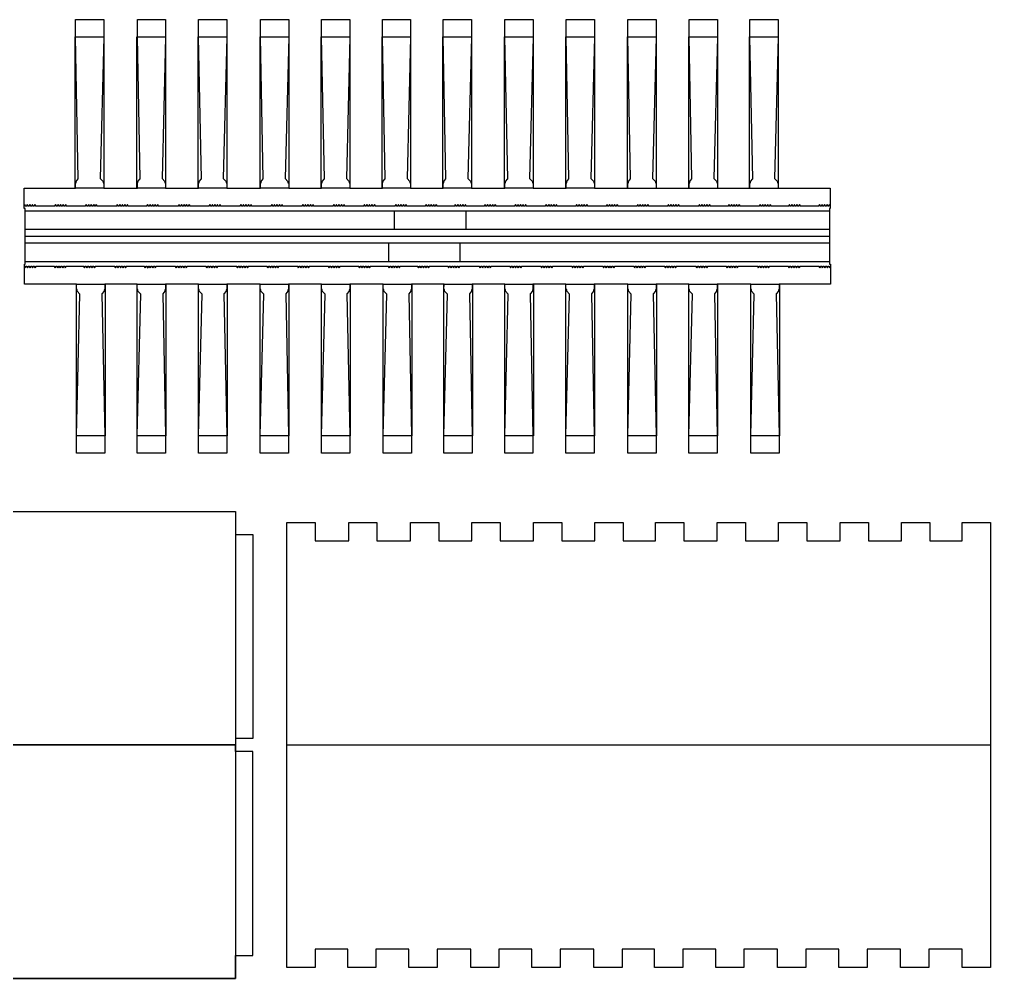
# Model space of a CAD drawing. Extents: x 2 to 447, y -166 to -2.
# Drawn here: x 105.8 to 272.2, y -166.4 to -2 of the extents above; entities that cross this region are included whole.
import ezdxf

# ---------------------------------------------------------------- set-up
doc = ezdxf.new("R2010")
doc.units = 0
for name, color, linetype in [('CUT', 7, 'CONTINUOUS'), ('ENGRAVE_RASTER', 7, 'CONTINUOUS'), ('ENGRAVE_VECTOR', 7, 'CONTINUOUS')]:
    doc.layers.add(name, color=color, linetype=linetype)
picture_1 = doc.add_image_def('image1.png', size_in_pixel=(58, 307))
picture_2 = doc.add_image_def('image2.png', size_in_pixel=(58, 307))
picture_3 = doc.add_image_def('image3.png', size_in_pixel=(58, 307))
picture_4 = doc.add_image_def('image4.png', size_in_pixel=(58, 307))
picture_5 = doc.add_image_def('image5.png', size_in_pixel=(58, 307))
picture_6 = doc.add_image_def('image6.png', size_in_pixel=(58, 307))
picture_7 = doc.add_image_def('image7.png', size_in_pixel=(58, 307))
picture_8 = doc.add_image_def('image8.png', size_in_pixel=(58, 307))
picture_9 = doc.add_image_def('image9.png', size_in_pixel=(58, 307))
picture_10 = doc.add_image_def('image10.png', size_in_pixel=(58, 307))
picture_11 = doc.add_image_def('image11.png', size_in_pixel=(58, 307))
picture_12 = doc.add_image_def('image12.png', size_in_pixel=(58, 307))
picture_13 = doc.add_image_def('image13.png', size_in_pixel=(877, 38))
picture_14 = doc.add_image_def('image14.png', size_in_pixel=(877, 38))
picture_15 = doc.add_image_def('image15.png', size_in_pixel=(58, 307))
picture_16 = doc.add_image_def('image16.png', size_in_pixel=(58, 307))
picture_17 = doc.add_image_def('image17.png', size_in_pixel=(58, 307))
picture_18 = doc.add_image_def('image18.png', size_in_pixel=(58, 307))
picture_19 = doc.add_image_def('image19.png', size_in_pixel=(58, 307))
picture_20 = doc.add_image_def('image20.png', size_in_pixel=(58, 307))
picture_21 = doc.add_image_def('image21.png', size_in_pixel=(58, 307))
picture_22 = doc.add_image_def('image22.png', size_in_pixel=(58, 307))
picture_23 = doc.add_image_def('image23.png', size_in_pixel=(58, 307))
picture_24 = doc.add_image_def('image24.png', size_in_pixel=(58, 307))
picture_25 = doc.add_image_def('image25.png', size_in_pixel=(58, 307))
picture_26 = doc.add_image_def('image26.png', size_in_pixel=(58, 307))
picture_27 = doc.add_image_def('image27.png', size_in_pixel=(877, 38))
picture_28 = doc.add_image_def('image28.png', size_in_pixel=(877, 38))
picture_29 = doc.add_image_def('image49.png', size_in_pixel=(473, 1628))
picture_30 = doc.add_image_def('image50.png', size_in_pixel=(473, 1628))

msp = doc.modelspace()

# ---------------------------------------------------------------- linework, layer by layer
at = {"layer": 'CUT'}
for points in [[(106.78, -39.18), (106.78, -38.04), (106.78, -34.39), (106.6, -34.39), (106.6, -30.96), (115.42, -30.96), (115.42, -30.02), (115.53, -30.02), (115.53, -29.77), (115.89, -29.33), (115.42, -5.04), (115.42, -2), (120.27, -2), (120.27, -5.04), (119.66, -29.26), (120.15, -29.77), (120.15, -30.04), (120.27, -30.04), (120.27, -30.96), (126.01, -30.96), (126.01, -30.02), (126.11, -30.02), (126.11, -29.77), (126.47, -29.33), (126.01, -5.04), (126.01, -2), (130.85, -2), (130.85, -5.04), (130.24, -29.26), (130.73, -29.77), (130.73, -30.04), (130.85, -30.04), (130.85, -30.96), (136.5, -30.96), (136.5, -30.02), (136.61, -30.02), (136.61, -29.77), (136.97, -29.33), (136.5, -5.04), (136.5, -2), (141.35, -2), (141.35, -5.04), (140.73, -29.26), (141.23, -29.77), (141.23, -30.04), (141.35, -30.04), (141.35, -30.96), (147.08, -30.96), (147.08, -30.02), (147.19, -30.02), (147.19, -29.77), (147.55, -29.33), (147.08, -5.04), (147.08, -2), (151.93, -2), (151.93, -5.04), (151.32, -29.26), (151.81, -29.77), (151.81, -30.04), (151.93, -30.04), (151.93, -30.96), (157.58, -30.96), (157.58, -30.02), (157.69, -30.02), (157.69, -29.77), (158.05, -29.33), (157.58, -5.04), (157.58, -2), (162.42, -2), (162.42, -5.04), (161.81, -29.26), (162.3, -29.77), (162.3, -30.04), (162.42, -30.04), (162.42, -30.96), (167.99, -30.96), (167.99, -30.02), (168.09, -30.02), (168.09, -29.77), (168.46, -29.33), (167.99, -5.04), (167.99, -2), (172.83, -2), (172.83, -5.04), (172.22, -29.26), (172.71, -29.77), (172.71, -30.04), (172.83, -30.04), (172.82, -30.96), (178.38, -30.96), (178.39, -30.02), (178.5, -30.02), (178.5, -29.77), (178.86, -29.33), (178.39, -5.04), (178.39, -2), (183.24, -2), (183.24, -5.04), (182.63, -29.26), (183.12, -29.77), (183.12, -30.04), (183.24, -30.04), (183.24, -30.96), (188.98, -30.96), (188.98, -30.02), (189.08, -30.02), (189.08, -29.77), (189.45, -29.33), (188.98, -5.04), (188.98, -2), (193.82, -2), (193.82, -5.04), (193.21, -29.26), (193.7, -29.77), (193.7, -30.04), (193.82, -30.04), (193.82, -30.96), (199.47, -30.96), (199.47, -30.02), (199.58, -30.02), (199.58, -29.77), (199.94, -29.33), (199.47, -5.04), (199.47, -2), (204.32, -2), (204.32, -5.04), (203.71, -29.26), (204.2, -29.77), (204.2, -30.04), (204.32, -30.04), (204.32, -30.96), (210.05, -30.96), (210.05, -30.02), (210.16, -30.02), (210.16, -29.77), (210.52, -29.33), (210.05, -5.04), (210.05, -2), (214.9, -2), (214.9, -5.04), (214.29, -29.26), (214.78, -29.77), (214.78, -30.04), (214.9, -30.04), (214.9, -30.96), (220.55, -30.96), (220.55, -30.02), (220.66, -30.02), (220.66, -29.77), (221.02, -29.33), (220.55, -5.04), (220.55, -2), (225.39, -2), (225.39, -5.04), (224.78, -29.26), (225.28, -29.77), (225.28, -30.04), (225.39, -30.04), (225.39, -30.96), (230.96, -30.96), (230.96, -30.02), (231.06, -30.02), (231.06, -29.77), (231.43, -29.33), (230.96, -5.04), (230.96, -2), (235.8, -2), (235.8, -5.04), (235.19, -29.26), (235.68, -29.77), (235.68, -30.04), (235.8, -30.04), (235.8, -30.96), (244.71, -30.96), (244.71, -34.39), (244.57, -34.39), (244.58, -38.04), (244.58, -39.18)], [(172.99, -47.39), (172.97, -48.34), (172.87, -48.34), (172.87, -48.58), (172.5, -49.03), (172.97, -73.32), (172.97, -76.36), (168.13, -76.36), (168.13, -73.32), (168.74, -49.09), (168.25, -48.58), (168.25, -48.32), (168.13, -48.32), (168.13, -47.39), (162.39, -47.39), (162.39, -48.34), (162.28, -48.34), (162.28, -48.58), (161.92, -49.03), (162.39, -73.32), (162.39, -76.36), (157.54, -76.36), (157.54, -73.32), (158.16, -49.09), (157.66, -48.58), (157.66, -48.32), (157.54, -48.32), (157.54, -47.39), (151.89, -47.39), (151.89, -48.34), (151.79, -48.34), (151.79, -48.58), (151.43, -49.03), (151.89, -73.32), (151.89, -76.36), (147.05, -76.36), (147.05, -73.32), (147.66, -49.09), (147.17, -48.58), (147.17, -48.32), (147.05, -48.32), (147.05, -47.39), (141.31, -47.39), (141.31, -48.34), (141.2, -48.34), (141.2, -48.58), (140.84, -49.03), (141.31, -73.32), (141.31, -76.36), (136.47, -76.36), (136.47, -73.32), (137.08, -49.09), (136.58, -48.58), (136.58, -48.32), (136.47, -48.32), (136.47, -47.39), (130.82, -47.39), (130.82, -48.34), (130.71, -48.34), (130.71, -48.58), (130.35, -49.03), (130.82, -73.32), (130.82, -76.36), (125.97, -76.36), (125.97, -73.32), (126.58, -49.09), (126.09, -48.58), (126.09, -48.32), (125.97, -48.32), (125.97, -47.39), (120.41, -47.39), (120.41, -48.34), (120.3, -48.34), (120.3, -48.58), (119.94, -49.03), (120.41, -73.32), (120.41, -76.36), (115.56, -76.36), (115.56, -73.32), (116.17, -49.09), (115.68, -48.58), (115.68, -48.32), (115.56, -48.32), (115.56, -47.39), (106.66, -47.39), (106.66, -43.96), (106.8, -43.96), (106.78, -40.32), (106.78, -39.18), (244.58, -39.18), (244.58, -40.32), (244.58, -43.96), (244.76, -43.96), (244.76, -47.39), (235.94, -47.39), (235.94, -48.34), (235.84, -48.34), (235.84, -48.58), (235.47, -49.03), (235.94, -73.32), (235.94, -76.36), (231.1, -76.36), (231.1, -73.32), (231.71, -49.09), (231.22, -48.58), (231.22, -48.32), (231.1, -48.32), (231.1, -47.39), (225.36, -47.39), (225.36, -48.34), (225.25, -48.34), (225.25, -48.58), (224.89, -49.03), (225.36, -73.32), (225.36, -76.36), (220.51, -76.36), (220.51, -73.32), (221.13, -49.09), (220.63, -48.58), (220.63, -48.32), (220.51, -48.32), (220.51, -47.39), (214.87, -47.39), (214.87, -48.34), (214.76, -48.34), (214.76, -48.58), (214.4, -49.03), (214.87, -73.32), (214.87, -76.36), (210.02, -76.36), (210.02, -73.32), (210.63, -49.09), (210.14, -48.58), (210.14, -48.32), (210.02, -48.32), (210.02, -47.39), (204.28, -47.39), (204.28, -48.34), (204.17, -48.34), (204.17, -48.58), (203.81, -49.03), (204.28, -73.32), (204.28, -76.36), (199.44, -76.36), (199.44, -73.32), (200.05, -49.09), (199.56, -48.58), (199.56, -48.32), (199.44, -48.32), (199.44, -47.39), (193.79, -47.39), (193.79, -48.34), (193.68, -48.34), (193.68, -48.58), (193.32, -49.03), (193.79, -73.32), (193.79, -76.36), (188.94, -76.36), (188.94, -73.32), (189.55, -49.09), (189.06, -48.58), (189.06, -48.32), (188.94, -48.32), (188.94, -47.39), (183.38, -47.39), (183.38, -48.34), (183.27, -48.34), (183.27, -48.58), (182.91, -49.03), (183.38, -73.32), (183.38, -76.36), (178.53, -76.36), (178.53, -73.32), (179.15, -49.09), (178.65, -48.58), (178.65, -48.32), (178.53, -48.32), (178.55, -47.39), (172.99, -47.39)], [(142.8, -126.39), (5, -126.39), (5, -125.29), (2, -125.29), (2, -90.29), (5, -90.29), (5, -86.39), (142.8, -86.39), (142.8, -90.29), (145.8, -90.29), (145.8, -125.29), (142.8, -125.29), (142.8, -126.39)], [(151.63, -126.39), (151.63, -88.26), (156.48, -88.26), (156.48, -91.4), (162.21, -91.4), (162.21, -88.26), (167.06, -88.26), (167.06, -91.4), (172.8, -91.4), (172.8, -88.26), (177.64, -88.26), (177.64, -91.4), (183.29, -91.4), (183.29, -88.26), (188.14, -88.26), (188.14, -91.4), (193.87, -91.4), (193.87, -88.26), (198.72, -88.26), (198.72, -91.4), (204.37, -91.4), (204.37, -88.26), (209.22, -88.26), (209.22, -91.4), (214.78, -91.4), (214.78, -88.26), (219.62, -88.26), (219.62, -91.4), (225.36, -91.4), (225.36, -88.26), (230.21, -88.26), (230.21, -91.4), (235.86, -91.4), (235.86, -88.26), (240.7, -88.26), (240.7, -91.4), (246.44, -91.4), (246.44, -88.26), (251.29, -88.26), (251.29, -91.4), (256.93, -91.4), (256.93, -88.26), (261.78, -88.26), (261.78, -91.4), (267.34, -91.4), (267.34, -88.26), (272.19, -88.26), (272.19, -126.39)], [(5, -126.39), (5, -127.49), (2, -127.49), (2, -162.49), (5, -162.49), (5, -166.4), (142.8, -166.4), (142.8, -162.49), (145.8, -162.49), (145.8, -127.49), (142.8, -127.49), (142.8, -126.39)], [(151.63, -126.39), (272.19, -126.39), (272.19, -164.53), (267.34, -164.53), (267.34, -161.39), (261.6, -161.39), (261.6, -164.53), (256.76, -164.53), (256.76, -161.39), (251.02, -161.39), (251.02, -164.53), (246.17, -164.53), (246.17, -161.39), (240.53, -161.39), (240.53, -164.53), (235.68, -164.53), (235.68, -161.39), (229.94, -161.39), (229.94, -164.53), (225.1, -164.53), (225.1, -161.39), (219.45, -161.39), (219.45, -164.53), (214.6, -164.53), (214.6, -161.39), (209.04, -161.39), (209.04, -164.53), (204.19, -164.53), (204.19, -161.39), (198.46, -161.39), (198.46, -164.53), (193.61, -164.53), (193.61, -161.39), (187.96, -161.39), (187.96, -164.53), (183.12, -164.53), (183.12, -161.39), (177.38, -161.39), (177.38, -164.53), (172.53, -164.53), (172.53, -161.39), (166.88, -161.39), (166.88, -164.53), (162.04, -164.53), (162.04, -161.39), (156.48, -161.39), (156.48, -164.53), (151.63, -164.53), (151.63, -126.39)]]:
    msp.add_lwpolyline(points, dxfattribs=at)
at = {"layer": 'ENGRAVE_VECTOR'}
for points in [[(244.71, -33.86), (244.61, -33.73), (244.5, -33.88), (244.5, -34.03), (244.28, -34.03), (244.28, -33.86), (244.18, -33.73), (244.07, -33.88), (244.07, -34.03), (243.84, -34.03), (243.84, -33.86), (243.75, -33.73), (243.64, -33.88), (243.64, -34.03), (243.41, -34.03), (243.41, -33.86), (243.31, -33.73), (243.2, -33.88), (243.2, -34.03), (242.98, -34.03), (242.98, -33.86), (242.88, -33.73), (242.77, -33.88), (242.77, -34.03), (239.54, -34.03), (239.54, -33.86), (239.44, -33.73), (239.33, -33.88), (239.33, -34.03), (239.11, -34.03), (239.11, -33.86), (239.01, -33.73), (238.9, -33.88), (238.9, -34.03), (238.67, -34.03), (238.67, -33.86), (238.58, -33.73), (238.47, -33.88), (238.47, -34.03), (238.24, -34.03), (238.24, -33.86), (238.14, -33.73), (238.03, -33.88), (238.03, -34.03), (237.8, -34.03), (237.8, -33.86), (237.71, -33.73), (237.6, -33.88), (237.6, -34.03), (234.55, -34.03), (234.55, -33.86), (234.45, -33.73), (234.34, -33.88), (234.34, -34.03), (234.11, -34.03), (234.11, -33.86), (234.02, -33.73), (233.91, -33.88), (233.91, -34.03), (233.68, -34.03), (233.68, -33.86), (233.58, -33.73), (233.47, -33.88), (233.47, -34.03), (233.24, -34.03), (233.24, -33.86), (233.15, -33.73), (233.04, -33.88), (233.04, -34.03), (232.81, -34.03), (232.81, -33.86), (232.72, -33.73), (232.61, -33.88), (232.61, -34.03), (229.2, -34.03), (229.2, -33.86), (229.11, -33.73), (229, -33.88), (229, -34.03), (228.77, -34.03), (228.77, -33.86), (228.67, -33.73), (228.56, -33.88), (228.56, -34.03), (228.33, -34.03), (228.33, -33.86), (228.24, -33.73), (228.13, -33.88), (228.13, -34.03), (227.9, -34.03), (227.9, -33.86), (227.81, -33.73), (227.7, -33.88), (227.7, -34.03), (227.47, -34.03), (227.47, -33.86), (227.37, -33.73), (227.26, -33.88), (227.26, -34.03), (224.12, -34.03), (224.12, -33.86), (224.02, -33.73), (223.91, -33.88), (223.91, -34.03), (223.69, -34.03), (223.69, -33.86), (223.59, -33.73), (223.48, -33.88), (223.48, -34.03), (223.25, -34.03), (223.25, -33.86), (223.16, -33.73), (223.05, -33.88), (223.05, -34.03), (222.82, -34.03), (222.82, -33.86), (222.72, -33.73), (222.61, -33.88), (222.61, -34.03), (222.39, -34.03), (222.39, -33.86), (222.29, -33.73), (222.18, -33.88), (222.18, -34.03), (218.81, -34.03), (218.81, -33.86), (218.71, -33.73), (218.6, -33.88), (218.6, -34.03), (218.37, -34.03), (218.37, -33.86), (218.28, -33.73), (218.17, -33.88), (218.17, -34.03), (217.94, -34.03), (217.94, -33.86), (217.84, -33.73), (217.73, -33.88), (217.73, -34.03), (217.51, -34.03), (217.51, -33.86), (217.41, -33.73), (217.3, -33.88), (217.3, -34.03), (217.07, -34.03), (217.07, -33.86), (216.98, -33.73), (216.87, -33.88), (216.87, -34.03), (213.56, -34.03), (213.56, -33.86), (213.47, -33.73), (213.36, -33.88), (213.36, -34.03), (213.13, -34.03), (213.13, -33.86), (213.03, -33.73), (212.92, -33.88), (212.92, -34.03), (212.69, -34.03), (212.69, -33.86), (212.6, -33.73), (212.49, -33.88), (212.49, -34.03), (212.26, -34.03), (212.26, -33.86), (212.17, -33.73), (212.06, -33.88), (212.06, -34.03), (211.83, -34.03), (211.83, -33.86), (211.73, -33.73), (211.62, -33.88), (211.62, -34.03), (208.3, -34.03), (208.3, -33.86), (208.2, -33.73), (208.09, -33.88), (208.09, -34.03), (207.87, -34.03), (207.87, -33.86), (207.77, -33.73), (207.66, -33.88), (207.66, -34.03), (207.43, -34.03), (207.43, -33.86), (207.34, -33.73), (207.23, -33.88), (207.23, -34.03), (207, -34.03), (207, -33.86), (206.9, -33.73), (206.79, -33.88), (206.79, -34.03), (206.57, -34.03), (206.57, -33.86), (206.47, -33.73), (206.36, -33.88), (206.36, -34.03), (203.1, -34.03), (203.1, -33.86), (203, -33.73), (202.89, -33.88), (202.89, -34.03), (202.66, -34.03), (202.66, -33.86), (202.57, -33.73), (202.46, -33.88), (202.46, -34.03), (202.23, -34.03), (202.23, -33.86), (202.13, -33.73), (202.02, -33.88), (202.02, -34.03), (201.8, -34.03), (201.8, -33.86), (201.7, -33.73), (201.59, -33.88), (201.59, -34.03), (201.36, -34.03), (201.36, -33.86), (201.27, -33.73), (201.16, -33.88), (201.16, -34.03), (197.89, -34.03), (197.89, -33.86), (197.79, -33.73), (197.68, -33.88), (197.68, -34.03), (197.46, -34.03), (197.46, -33.86), (197.36, -33.73), (197.25, -33.88), (197.25, -34.03), (197.02, -34.03), (197.02, -33.86), (196.93, -33.73), (196.82, -33.88), (196.82, -34.03), (196.59, -34.03), (196.59, -33.86), (196.49, -33.73), (196.38, -33.88), (196.38, -34.03), (196.15, -34.03), (196.15, -33.86), (196.06, -33.73), (195.95, -33.88), (195.95, -34.03), (192.63, -34.03), (192.63, -33.86), (192.53, -33.73), (192.42, -33.88), (192.42, -34.03), (192.19, -34.03), (192.19, -33.86), (192.1, -33.73), (191.99, -33.88), (191.99, -34.03), (191.76, -34.03), (191.76, -33.86), (191.66, -33.73), (191.55, -33.88), (191.55, -34.03), (191.33, -34.03), (191.33, -33.86), (191.23, -33.73), (191.12, -33.88), (191.12, -34.03), (190.89, -34.03), (190.89, -33.86), (190.8, -33.73), (190.69, -33.88), (190.69, -34.03), (187.4, -34.03), (187.4, -33.86), (187.31, -33.73), (187.2, -33.88), (187.2, -34.03), (186.97, -34.03), (186.97, -33.86), (186.88, -33.73), (186.77, -33.88), (186.77, -34.03), (186.54, -34.03), (186.54, -33.86), (186.44, -33.73), (186.33, -33.88), (186.33, -34.03), (186.1, -34.03), (186.1, -33.86), (186.01, -33.73), (185.9, -33.88), (185.9, -34.03), (185.67, -34.03), (185.67, -33.86), (185.58, -33.73), (185.46, -33.88), (185.46, -34.03), (182.31, -34.03), (182.31, -33.86), (182.21, -33.73), (182.1, -33.88), (182.1, -34.03), (181.87, -34.03), (181.87, -33.86), (181.78, -33.73), (181.67, -33.88), (181.67, -34.03), (181.44, -34.03), (181.44, -33.86), (181.35, -33.73), (181.24, -33.88), (181.24, -34.03), (181.01, -34.03), (181.01, -33.86), (180.91, -33.73), (180.8, -33.88), (180.8, -34.03), (180.57, -34.03), (180.57, -33.86), (180.48, -33.73), (180.37, -33.88), (180.37, -34.03), (177.31, -34.03), (177.31, -33.86), (177.22, -33.73), (177.11, -33.88), (177.11, -34.03), (176.88, -34.03), (176.88, -33.86), (176.78, -33.73), (176.67, -33.88), (176.67, -34.03), (176.45, -34.03), (176.45, -33.86), (176.35, -33.73), (176.24, -33.88), (176.24, -34.03), (176.01, -34.03), (176.01, -33.86), (175.92, -33.73), (175.81, -33.88), (175.81, -34.03), (175.58, -34.03), (175.58, -33.86), (175.48, -33.73), (175.37, -33.88), (175.37, -34.03), (172.13, -34.03), (172.13, -33.86), (172.03, -33.73), (171.92, -33.88), (171.92, -34.03), (171.69, -34.03), (171.69, -33.86), (171.6, -33.73), (171.49, -33.88), (171.49, -34.03), (171.26, -34.03), (171.26, -33.86), (171.16, -33.73), (171.05, -33.88), (171.05, -34.03), (170.82, -34.03), (170.82, -33.86), (170.73, -33.73), (170.62, -33.88), (170.62, -34.03), (170.39, -34.03), (170.39, -33.86), (170.3, -33.73), (170.19, -33.88), (170.19, -34.03), (166.73, -34.03), (166.73, -33.86), (166.63, -33.73), (166.52, -33.88), (166.52, -34.03), (166.29, -34.03), (166.29, -33.86), (166.2, -33.73), (166.09, -33.88), (166.09, -34.03), (165.86, -34.03), (165.86, -33.86), (165.76, -33.73), (165.65, -33.88), (165.65, -34.03), (165.43, -34.03), (165.43, -33.86), (165.33, -33.73), (165.22, -33.88), (165.22, -34.03), (164.99, -34.03), (164.99, -33.86), (164.9, -33.73), (164.79, -33.88), (164.79, -34.03), (161.51, -34.03), (161.51, -33.86), (161.41, -33.73), (161.3, -33.88), (161.3, -34.03), (161.07, -34.03), (161.07, -33.86), (160.98, -33.73), (160.87, -33.88), (160.87, -34.03), (160.64, -34.03), (160.64, -33.86), (160.54, -33.73), (160.43, -33.88), (160.43, -34.03), (160.2, -34.03), (160.2, -33.86), (160.11, -33.73), (160, -33.88), (160, -34.03), (159.77, -34.03), (159.77, -33.86), (159.68, -33.73), (159.57, -33.88), (159.57, -34.03), (156.2, -34.03), (156.2, -33.86), (156.1, -33.73), (155.99, -33.88), (155.99, -34.03), (155.76, -34.03), (155.76, -33.86), (155.67, -33.73), (155.56, -33.88), (155.56, -34.03), (155.33, -34.03), (155.33, -33.86), (155.23, -33.73), (155.12, -33.88), (155.12, -34.03), (154.89, -34.03), (154.89, -33.86), (154.8, -33.73), (154.69, -33.88), (154.69, -34.03), (154.46, -34.03), (154.46, -33.86), (154.37, -33.73), (154.26, -33.88), (154.26, -34.03), (150.89, -34.03), (150.89, -33.86), (150.79, -33.73), (150.68, -33.88), (150.68, -34.03), (150.45, -34.03), (150.45, -33.86), (150.36, -33.73), (150.25, -33.88), (150.25, -34.03), (150.02, -34.03), (150.02, -33.86), (149.92, -33.73), (149.81, -33.88), (149.81, -34.03), (149.58, -34.03), (149.58, -33.86), (149.49, -33.73), (149.38, -33.88), (149.38, -34.03), (149.15, -34.03), (149.15, -33.86), (149.06, -33.73), (148.95, -33.88), (148.95, -34.03), (145.57, -34.03), (145.57, -33.86), (145.48, -33.73), (145.37, -33.88), (145.37, -34.03), (145.14, -34.03), (145.14, -33.86), (145.04, -33.73), (144.93, -33.88), (144.93, -34.03), (144.7, -34.03), (144.7, -33.86), (144.61, -33.73), (144.5, -33.88), (144.5, -34.03), (144.27, -34.03), (144.27, -33.86), (144.17, -33.73), (144.06, -33.88), (144.06, -34.03), (143.84, -34.03), (143.84, -33.86), (143.74, -33.73), (143.63, -33.88), (143.63, -34.03), (140.25, -34.03), (140.25, -33.86), (140.16, -33.73), (140.05, -33.88), (140.05, -34.03), (139.82, -34.03), (139.82, -33.86), (139.72, -33.73), (139.61, -33.88), (139.61, -34.03), (139.38, -34.03), (139.38, -33.86), (139.29, -33.73), (139.18, -33.88), (139.18, -34.03), (138.95, -34.03), (138.95, -33.86), (138.85, -33.73), (138.74, -33.88), (138.74, -34.03), (138.52, -34.03), (138.52, -33.86), (138.42, -33.73), (138.31, -33.88), (138.31, -34.03), (134.97, -34.03), (134.97, -33.86), (134.88, -33.73), (134.77, -33.88), (134.77, -34.03), (134.54, -34.03), (134.54, -33.86), (134.44, -33.73), (134.33, -33.88), (134.33, -34.03), (134.11, -34.03), (134.11, -33.86), (134.01, -33.73), (133.9, -33.88), (133.9, -34.03), (133.67, -34.03), (133.67, -33.86), (133.58, -33.73), (133.47, -33.88), (133.47, -34.03), (133.24, -34.03), (133.24, -33.86), (133.14, -33.73), (133.03, -33.88), (133.03, -34.03), (129.59, -34.03), (129.59, -33.86), (129.5, -33.73), (129.39, -33.88), (129.39, -34.03), (129.16, -34.03), (129.16, -33.86), (129.06, -33.73), (128.95, -33.88), (128.95, -34.03), (128.72, -34.03), (128.72, -33.86), (128.63, -33.73), (128.52, -33.88), (128.52, -34.03), (128.29, -34.03), (128.29, -33.86), (128.2, -33.73), (128.09, -33.88), (128.09, -34.03), (127.86, -34.03), (127.86, -33.86), (127.76, -33.73), (127.65, -33.88), (127.65, -34.03), (124.4, -34.03), (124.4, -33.86), (124.31, -33.73), (124.2, -33.88), (124.2, -34.03), (123.97, -34.03), (123.97, -33.86), (123.88, -33.73), (123.77, -33.88), (123.77, -34.03), (123.54, -34.03), (123.54, -33.86), (123.44, -33.73), (123.33, -33.88), (123.33, -34.03), (123.1, -34.03), (123.1, -33.86), (123.01, -33.73), (122.9, -33.88), (122.9, -34.03), (122.67, -34.03), (122.67, -33.86), (122.57, -33.73), (122.46, -33.88), (122.46, -34.03), (119.07, -34.03), (119.07, -33.86), (118.97, -33.73), (118.86, -33.88), (118.86, -34.03), (118.64, -34.03), (118.64, -33.86), (118.54, -33.73), (118.43, -33.88), (118.43, -34.03), (118.2, -34.03), (118.2, -33.86), (118.11, -33.73), (118, -33.88), (118, -34.03), (117.77, -34.03), (117.77, -33.86), (117.67, -33.73), (117.56, -33.88), (117.56, -34.03), (117.34, -34.03), (117.34, -33.86), (117.24, -33.73), (117.13, -33.88), (117.13, -34.03), (113.83, -34.03), (113.83, -33.86), (113.73, -33.73), (113.62, -33.88), (113.62, -34.03), (113.39, -34.03), (113.39, -33.86), (113.3, -33.73), (113.19, -33.88), (113.19, -34.03), (112.96, -34.03), (112.96, -33.86), (112.86, -33.73), (112.75, -33.88), (112.75, -34.03), (112.53, -34.03), (112.53, -33.86), (112.43, -33.73), (112.32, -33.88), (112.32, -34.03), (112.09, -34.03), (112.09, -33.86), (112, -33.73), (111.89, -33.88), (111.89, -34.03), (108.54, -34.03), (108.54, -33.86), (108.45, -33.73), (108.34, -33.88), (108.34, -34.03), (108.11, -34.03), (108.11, -33.86), (108.01, -33.73), (107.9, -33.88), (107.9, -34.03), (107.68, -34.03), (107.68, -33.86), (107.58, -33.73), (107.47, -33.88), (107.47, -34.03), (107.24, -34.03), (107.24, -33.86), (107.15, -33.73), (107.04, -33.88), (107.04, -34.03), (106.81, -34.03), (106.81, -33.86), (106.71, -33.73), (106.6, -33.88)], [(106.66, -44.47), (106.75, -44.61), (106.86, -44.46), (106.86, -44.3), (107.09, -44.3), (107.09, -44.47), (107.19, -44.61), (107.3, -44.46), (107.3, -44.3), (107.52, -44.3), (107.52, -44.47), (107.62, -44.61), (107.73, -44.46), (107.73, -44.3), (107.96, -44.3), (107.96, -44.47), (108.05, -44.61), (108.16, -44.46), (108.16, -44.3), (108.39, -44.3), (108.39, -44.47), (108.49, -44.61), (108.6, -44.46), (108.6, -44.3), (111.83, -44.3), (111.83, -44.47), (111.92, -44.61), (112.03, -44.46), (112.03, -44.3), (112.26, -44.3), (112.26, -44.47), (112.36, -44.61), (112.47, -44.46), (112.47, -44.3), (112.69, -44.3), (112.69, -44.47), (112.79, -44.61), (112.9, -44.46), (112.9, -44.3), (113.13, -44.3), (113.13, -44.47), (113.22, -44.61), (113.33, -44.46), (113.33, -44.3), (113.56, -44.3), (113.56, -44.47), (113.66, -44.61), (113.77, -44.46), (113.77, -44.3), (116.82, -44.3), (116.82, -44.47), (116.92, -44.61), (117.03, -44.46), (117.03, -44.3), (117.25, -44.3), (117.25, -44.47), (117.35, -44.61), (117.46, -44.46), (117.46, -44.3), (117.69, -44.3), (117.69, -44.47), (117.78, -44.61), (117.89, -44.46), (117.89, -44.3), (118.12, -44.3), (118.12, -44.47), (118.22, -44.61), (118.33, -44.46), (118.33, -44.3), (118.55, -44.3), (118.55, -44.47), (118.65, -44.61), (118.76, -44.46), (118.76, -44.3), (122.16, -44.3), (122.16, -44.47), (122.26, -44.61), (122.37, -44.46), (122.37, -44.3), (122.6, -44.3), (122.6, -44.47), (122.69, -44.61), (122.8, -44.46), (122.8, -44.3), (123.03, -44.3), (123.03, -44.47), (123.13, -44.61), (123.24, -44.46), (123.24, -44.3), (123.46, -44.3), (123.46, -44.47), (123.56, -44.61), (123.67, -44.46), (123.67, -44.3), (123.9, -44.3), (123.9, -44.47), (123.99, -44.61), (124.1, -44.46), (124.1, -44.3), (127.25, -44.3), (127.25, -44.47), (127.34, -44.61), (127.45, -44.46), (127.45, -44.3), (127.68, -44.3), (127.68, -44.47), (127.77, -44.61), (127.89, -44.46), (127.89, -44.3), (128.11, -44.3), (128.11, -44.47), (128.21, -44.61), (128.32, -44.46), (128.32, -44.3), (128.55, -44.3), (128.55, -44.47), (128.64, -44.61), (128.75, -44.46), (128.75, -44.3), (128.98, -44.3), (128.98, -44.47), (129.08, -44.61), (129.19, -44.46), (129.19, -44.3), (132.56, -44.3), (132.56, -44.47), (132.65, -44.61), (132.76, -44.46), (132.76, -44.3), (132.99, -44.3), (132.99, -44.47), (133.09, -44.61), (133.2, -44.46), (133.2, -44.3), (133.43, -44.3), (133.43, -44.47), (133.52, -44.61), (133.63, -44.46), (133.63, -44.3), (133.86, -44.3), (133.86, -44.47), (133.96, -44.61), (134.07, -44.46), (134.07, -44.3), (134.29, -44.3), (134.29, -44.47), (134.39, -44.61), (134.5, -44.46), (134.5, -44.3), (137.8, -44.3), (137.8, -44.47), (137.9, -44.61), (138.01, -44.46), (138.01, -44.3), (138.24, -44.3), (138.24, -44.47), (138.33, -44.61), (138.44, -44.46), (138.44, -44.3), (138.67, -44.3), (138.67, -44.47), (138.77, -44.61), (138.88, -44.46), (138.88, -44.3), (139.1, -44.3), (139.1, -44.47), (139.2, -44.61), (139.31, -44.46), (139.31, -44.3), (139.54, -44.3), (139.54, -44.47), (139.63, -44.61), (139.74, -44.46), (139.74, -44.3), (143.07, -44.3), (143.07, -44.47), (143.16, -44.61), (143.27, -44.46), (143.27, -44.3), (143.5, -44.3), (143.5, -44.47), (143.59, -44.61), (143.7, -44.46), (143.7, -44.3), (143.93, -44.3), (143.93, -44.47), (144.03, -44.61), (144.14, -44.46), (144.14, -44.3), (144.37, -44.3), (144.37, -44.47), (144.46, -44.61), (144.57, -44.46), (144.57, -44.3), (144.8, -44.3), (144.8, -44.47), (144.9, -44.61), (145.01, -44.46), (145.01, -44.3), (148.27, -44.3), (148.27, -44.47), (148.36, -44.61), (148.47, -44.46), (148.47, -44.3), (148.7, -44.3), (148.7, -44.47), (148.8, -44.61), (148.91, -44.46), (148.91, -44.3), (149.14, -44.3), (149.14, -44.47), (149.23, -44.61), (149.34, -44.46), (149.34, -44.3), (149.57, -44.3), (149.57, -44.47), (149.67, -44.61), (149.78, -44.46), (149.78, -44.3), (150, -44.3), (150, -44.47), (150.1, -44.61), (150.21, -44.46), (150.21, -44.3), (153.48, -44.3), (153.48, -44.47), (153.57, -44.61), (153.68, -44.46), (153.68, -44.3), (153.91, -44.3), (153.91, -44.47), (154.01, -44.61), (154.12, -44.46), (154.12, -44.3), (154.34, -44.3), (154.34, -44.47), (154.44, -44.61), (154.55, -44.46), (154.55, -44.3), (154.78, -44.3), (154.78, -44.47), (154.87, -44.61), (154.98, -44.46), (154.98, -44.3), (155.21, -44.3), (155.21, -44.47), (155.31, -44.61), (155.42, -44.46), (155.42, -44.3), (158.74, -44.3), (158.74, -44.47), (158.83, -44.61), (158.94, -44.46), (158.94, -44.3), (159.17, -44.3), (159.17, -44.47), (159.27, -44.61), (159.38, -44.46), (159.38, -44.3), (159.61, -44.3), (159.61, -44.47), (159.7, -44.61), (159.81, -44.46), (159.81, -44.3), (160.04, -44.3), (160.04, -44.47), (160.13, -44.61), (160.25, -44.46), (160.25, -44.3), (160.47, -44.3), (160.47, -44.47), (160.57, -44.61), (160.68, -44.46), (160.68, -44.3), (163.96, -44.3), (163.96, -44.47), (164.06, -44.61), (164.17, -44.46), (164.17, -44.3), (164.39, -44.3), (164.39, -44.47), (164.49, -44.61), (164.6, -44.46), (164.6, -44.3), (164.83, -44.3), (164.83, -44.47), (164.92, -44.61), (165.03, -44.46), (165.03, -44.3), (165.26, -44.3), (165.26, -44.47), (165.36, -44.61), (165.47, -44.46), (165.47, -44.3), (165.69, -44.3), (165.69, -44.47), (165.79, -44.61), (165.9, -44.46), (165.9, -44.3), (169.06, -44.3), (169.06, -44.47), (169.15, -44.61), (169.26, -44.46), (169.26, -44.3), (169.49, -44.3), (169.49, -44.47), (169.59, -44.61), (169.7, -44.46), (169.7, -44.3), (169.92, -44.3), (169.92, -44.47), (170.02, -44.61), (170.13, -44.46), (170.13, -44.3), (170.36, -44.3), (170.36, -44.47), (170.45, -44.61), (170.56, -44.46), (170.56, -44.3), (170.79, -44.3), (170.79, -44.47), (170.89, -44.61), (171, -44.46), (171, -44.3), (174.05, -44.3), (174.05, -44.47), (174.15, -44.61), (174.26, -44.46), (174.26, -44.3), (174.48, -44.3), (174.48, -44.47), (174.58, -44.61), (174.69, -44.46), (174.69, -44.3), (174.92, -44.3), (174.92, -44.47), (175.01, -44.61), (175.12, -44.46), (175.12, -44.3), (175.35, -44.3), (175.35, -44.47), (175.45, -44.61), (175.56, -44.46), (175.56, -44.3), (175.79, -44.3), (175.79, -44.47), (175.88, -44.61), (175.99, -44.46), (175.99, -44.3), (179.24, -44.3), (179.24, -44.47), (179.34, -44.61), (179.45, -44.46), (179.45, -44.3), (179.67, -44.3), (179.67, -44.47), (179.77, -44.61), (179.88, -44.46), (179.88, -44.3), (180.11, -44.3), (180.11, -44.47), (180.2, -44.61), (180.31, -44.46), (180.31, -44.3), (180.54, -44.3), (180.54, -44.47), (180.64, -44.61), (180.75, -44.46), (180.75, -44.3), (180.97, -44.3), (180.97, -44.47), (181.07, -44.61), (181.18, -44.46), (181.18, -44.3), (184.64, -44.3), (184.64, -44.47), (184.73, -44.61), (184.84, -44.46), (184.84, -44.3), (185.07, -44.3), (185.07, -44.47), (185.17, -44.61), (185.28, -44.46), (185.28, -44.3), (185.51, -44.3), (185.51, -44.47), (185.6, -44.61), (185.71, -44.46), (185.71, -44.3), (185.94, -44.3), (185.94, -44.47), (186.03, -44.61), (186.14, -44.46), (186.14, -44.3), (186.37, -44.3), (186.37, -44.47), (186.47, -44.61), (186.58, -44.46), (186.58, -44.3), (189.86, -44.3), (189.86, -44.47), (189.96, -44.61), (190.07, -44.46), (190.07, -44.3), (190.29, -44.3), (190.29, -44.47), (190.39, -44.61), (190.5, -44.46), (190.5, -44.3), (190.73, -44.3), (190.73, -44.47), (190.82, -44.61), (190.93, -44.46), (190.93, -44.3), (191.16, -44.3), (191.16, -44.47), (191.26, -44.61), (191.37, -44.46), (191.37, -44.3), (191.59, -44.3), (191.59, -44.47), (191.69, -44.61), (191.8, -44.46), (191.8, -44.3), (195.17, -44.3), (195.17, -44.47), (195.27, -44.61), (195.38, -44.46), (195.38, -44.3), (195.6, -44.3), (195.6, -44.47), (195.7, -44.61), (195.81, -44.46), (195.81, -44.3), (196.04, -44.3), (196.04, -44.47), (196.13, -44.61), (196.24, -44.46), (196.24, -44.3), (196.47, -44.3), (196.47, -44.47), (196.57, -44.61), (196.68, -44.46), (196.68, -44.3), (196.9, -44.3), (196.9, -44.47), (197, -44.61), (197.11, -44.46), (197.11, -44.3), (200.48, -44.3), (200.48, -44.47), (200.58, -44.61), (200.69, -44.46), (200.69, -44.3), (200.91, -44.3), (200.91, -44.47), (201.01, -44.61), (201.12, -44.46), (201.12, -44.3), (201.35, -44.3), (201.35, -44.47), (201.44, -44.61), (201.55, -44.46), (201.55, -44.3), (201.78, -44.3), (201.78, -44.47), (201.88, -44.61), (201.99, -44.46), (201.99, -44.3), (202.21, -44.3), (202.21, -44.47), (202.31, -44.61), (202.42, -44.46), (202.42, -44.3), (205.79, -44.3), (205.79, -44.47), (205.89, -44.61), (206, -44.46), (206, -44.3), (206.23, -44.3), (206.23, -44.47), (206.32, -44.61), (206.43, -44.46), (206.43, -44.3), (206.66, -44.3), (206.66, -44.47), (206.76, -44.61), (206.87, -44.46), (206.87, -44.3), (207.09, -44.3), (207.09, -44.47), (207.19, -44.61), (207.3, -44.46), (207.3, -44.3), (207.53, -44.3), (207.53, -44.47), (207.62, -44.61), (207.73, -44.46), (207.73, -44.3), (211.11, -44.3), (211.11, -44.47), (211.21, -44.61), (211.32, -44.46), (211.32, -44.3), (211.55, -44.3), (211.55, -44.47), (211.64, -44.61), (211.75, -44.46), (211.75, -44.3), (211.98, -44.3), (211.98, -44.47), (212.08, -44.61), (212.19, -44.46), (212.19, -44.3), (212.42, -44.3), (212.42, -44.47), (212.51, -44.61), (212.62, -44.46), (212.62, -44.3), (212.85, -44.3), (212.85, -44.47), (212.94, -44.61), (213.05, -44.46), (213.05, -44.3), (216.39, -44.3), (216.39, -44.47), (216.49, -44.61), (216.6, -44.46), (216.6, -44.3), (216.83, -44.3), (216.83, -44.47), (216.92, -44.61), (217.03, -44.46), (217.03, -44.3), (217.26, -44.3), (217.26, -44.47), (217.35, -44.61), (217.46, -44.46), (217.46, -44.3), (217.69, -44.3), (217.69, -44.47), (217.79, -44.61), (217.9, -44.46), (217.9, -44.3), (218.13, -44.3), (218.13, -44.47), (218.22, -44.61), (218.33, -44.46), (218.33, -44.3), (221.77, -44.3), (221.77, -44.47), (221.87, -44.61), (221.98, -44.46), (221.98, -44.3), (222.21, -44.3), (222.21, -44.47), (222.3, -44.61), (222.41, -44.46), (222.41, -44.3), (222.64, -44.3), (222.64, -44.47), (222.74, -44.61), (222.85, -44.46), (222.85, -44.3), (223.07, -44.3), (223.07, -44.47), (223.17, -44.61), (223.28, -44.46), (223.28, -44.3), (223.51, -44.3), (223.51, -44.47), (223.6, -44.61), (223.71, -44.46), (223.71, -44.3), (226.96, -44.3), (226.96, -44.47), (227.06, -44.61), (227.17, -44.46), (227.17, -44.3), (227.39, -44.3), (227.39, -44.47), (227.49, -44.61), (227.6, -44.46), (227.6, -44.3), (227.83, -44.3), (227.83, -44.47), (227.92, -44.61), (228.03, -44.46), (228.03, -44.3), (228.26, -44.3), (228.26, -44.47), (228.36, -44.61), (228.47, -44.46), (228.47, -44.3), (228.69, -44.3), (228.69, -44.47), (228.79, -44.61), (228.9, -44.46), (228.9, -44.3), (232.29, -44.3), (232.29, -44.47), (232.39, -44.61), (232.5, -44.46), (232.5, -44.3), (232.73, -44.3), (232.73, -44.47), (232.82, -44.61), (232.93, -44.46), (232.93, -44.3), (233.16, -44.3), (233.16, -44.47), (233.26, -44.61), (233.37, -44.46), (233.37, -44.3), (233.6, -44.3), (233.6, -44.47), (233.69, -44.61), (233.8, -44.46), (233.8, -44.3), (234.03, -44.3), (234.03, -44.47), (234.12, -44.61), (234.23, -44.46), (234.23, -44.3), (237.54, -44.3), (237.54, -44.47), (237.63, -44.61), (237.74, -44.46), (237.74, -44.3), (237.97, -44.3), (237.97, -44.47), (238.07, -44.61), (238.18, -44.46), (238.18, -44.3), (238.41, -44.3), (238.41, -44.47), (238.5, -44.61), (238.61, -44.46), (238.61, -44.3), (238.84, -44.3), (238.84, -44.47), (238.93, -44.61), (239.05, -44.46), (239.05, -44.3), (239.27, -44.3), (239.27, -44.47), (239.37, -44.61), (239.48, -44.46), (239.48, -44.3), (242.82, -44.3), (242.82, -44.47), (242.92, -44.61), (243.03, -44.46), (243.03, -44.3), (243.26, -44.3), (243.26, -44.47), (243.35, -44.61), (243.46, -44.46), (243.46, -44.3), (243.69, -44.3), (243.69, -44.47), (243.79, -44.61), (243.9, -44.46), (243.9, -44.3), (244.12, -44.3), (244.12, -44.47), (244.22, -44.61), (244.33, -44.46), (244.33, -44.3), (244.56, -44.3), (244.56, -44.47), (244.65, -44.61), (244.76, -44.46)]]:
    msp.add_lwpolyline(points, dxfattribs=at)

# ---------------------------------------------------------------- pictures from other files: only their frames are drawn
at = {"layer": 'ENGRAVE_RASTER'}
image = msp.add_image(picture_26, insert=(120.27, -4.97), size_in_units=(4.91, 25.99), rotation=180, dxfattribs=at)
image = msp.add_image(picture_25, insert=(130.85, -4.97), size_in_units=(4.91, 25.99), rotation=180, dxfattribs=at)
image = msp.add_image(picture_24, insert=(141.35, -4.97), size_in_units=(4.91, 25.99), rotation=180, dxfattribs=at)
image = msp.add_image(picture_23, insert=(151.93, -4.97), size_in_units=(4.91, 25.99), rotation=180, dxfattribs=at)
image = msp.add_image(picture_22, insert=(162.42, -4.97), size_in_units=(4.91, 25.99), rotation=180, dxfattribs=at)
image = msp.add_image(picture_21, insert=(172.83, -4.97), size_in_units=(4.91, 25.99), rotation=180, dxfattribs=at)
image = msp.add_image(picture_20, insert=(183.24, -4.97), size_in_units=(4.91, 25.99), rotation=180, dxfattribs=at)
image = msp.add_image(picture_19, insert=(193.82, -4.97), size_in_units=(4.91, 25.99), rotation=180, dxfattribs=at)
image = msp.add_image(picture_18, insert=(204.32, -4.97), size_in_units=(4.91, 25.99), rotation=180, dxfattribs=at)
image = msp.add_image(picture_17, insert=(214.91, -4.98), size_in_units=(4.91, 25.99), rotation=180, dxfattribs=at)
image = msp.add_image(picture_16, insert=(225.4, -4.98), size_in_units=(4.91, 25.99), rotation=180, dxfattribs=at)
image = msp.add_image(picture_15, insert=(235.81, -4.98), size_in_units=(4.91, 25.99), rotation=180, dxfattribs=at)
image = msp.add_image(picture_28, insert=(182.29, -34.81), size_in_units=(75.51, 3.23), rotation=180, dxfattribs=at)
image = msp.add_image(picture_27, insert=(244.58, -34.81), size_in_units=(74.5, 3.23), rotation=180, dxfattribs=at)
image = msp.add_image(picture_13, insert=(106.78, -43.55), size_in_units=(74.5, 3.23), dxfattribs=at)
image = msp.add_image(picture_14, insert=(169.08, -43.55), size_in_units=(75.51, 3.23), dxfattribs=at)
image = msp.add_image(picture_1, insert=(115.56, -73.38), size_in_units=(4.91, 25.99), dxfattribs=at)
image = msp.add_image(picture_2, insert=(125.96, -73.38), size_in_units=(4.91, 25.99), dxfattribs=at)
image = msp.add_image(picture_3, insert=(136.46, -73.38), size_in_units=(4.91, 25.99), dxfattribs=at)
image = msp.add_image(picture_4, insert=(147.05, -73.38), size_in_units=(4.91, 25.99), dxfattribs=at)
image = msp.add_image(picture_5, insert=(157.54, -73.38), size_in_units=(4.91, 25.99), dxfattribs=at)
image = msp.add_image(picture_6, insert=(168.13, -73.38), size_in_units=(4.91, 25.99), dxfattribs=at)
image = msp.add_image(picture_7, insert=(178.53, -73.38), size_in_units=(4.91, 25.99), dxfattribs=at)
image = msp.add_image(picture_8, insert=(188.94, -73.38), size_in_units=(4.91, 25.99), dxfattribs=at)
image = msp.add_image(picture_9, insert=(199.44, -73.38), size_in_units=(4.91, 25.99), dxfattribs=at)
image = msp.add_image(picture_10, insert=(210.02, -73.38), size_in_units=(4.91, 25.99), dxfattribs=at)
image = msp.add_image(picture_11, insert=(220.51, -73.38), size_in_units=(4.91, 25.99), dxfattribs=at)
image = msp.add_image(picture_12, insert=(231.1, -73.38), size_in_units=(4.91, 25.99), dxfattribs=at)
image = msp.add_image(picture_30, insert=(5, -86.35), size_in_units=(40.05, 137.84), rotation=-90, dxfattribs=at)
image = msp.add_image(picture_29, insert=(142.84, -166.44), size_in_units=(40.05, 137.84), rotation=90, dxfattribs=at)

doc.saveas('drawing.dxf')
